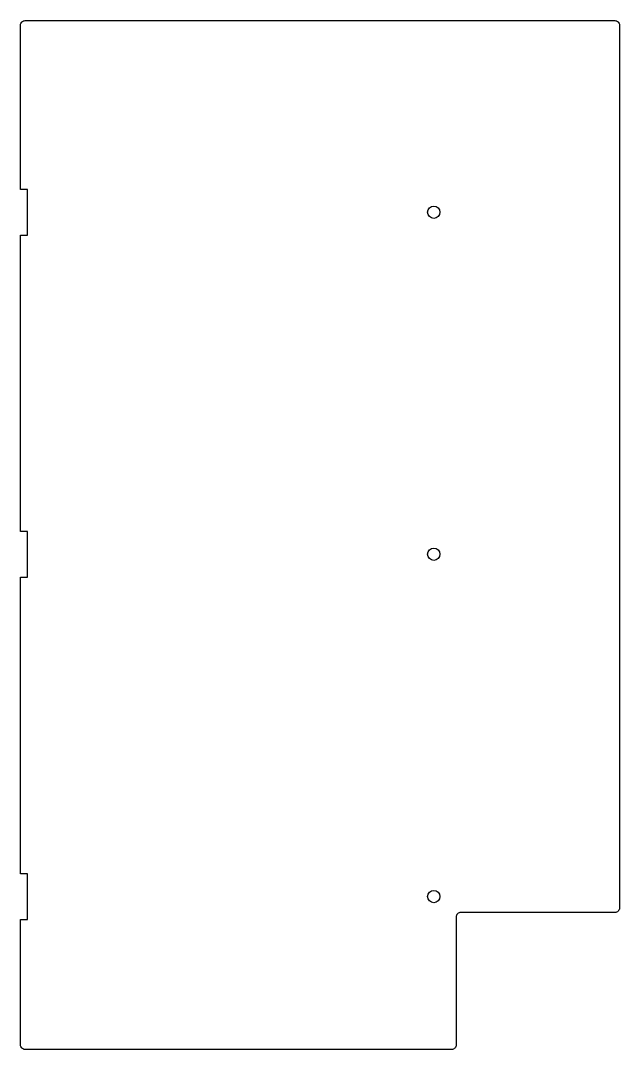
# Model space of a CAD drawing. Header units: millimetres. Extents: x -270 to -7, y -386 to 65.
import ezdxf

# ---------------------------------------------------------------- set-up
doc = ezdxf.new("R2010")
doc.units = ezdxf.units.MM
doc.layers.get('0').update_dxf_attribs({"linetype": 'CONTINUOUS'})

msp = doc.modelspace()

# ---------------------------------------------------------------- linework, layer by layer
for points in [[(-267.98, -385.98, -0.414214), (-269.98, -383.98), (-269.98, -328.98), (-266.98, -328.98), (-266.98, -308.98), (-269.98, -308.98), (-269.98, -178.98), (-266.98, -178.98), (-266.98, -158.98), (-269.98, -158.98), (-269.98, -28.98), (-266.98, -28.98), (-266.98, -8.98), (-269.98, -8.98), (-269.98, 63.02, -0.414214), (-267.98, 65.02), (-9.43, 65.02, -0.414214), (-7.43, 63.02), (-7.43, -323.98, -0.414214), (-9.43, -325.98), (-76.98, -325.98, 0.414214), (-78.98, -327.98), (-78.98, -383.98, -0.414214), (-80.98, -385.98)], [(-267.98, 65.02), (-9.43, 65.02, -0.414214), (-7.43, 63.02), (-7.43, -323.98, -0.414214), (-9.43, -325.98), (-76.98, -325.98, 0.414214), (-78.98, -327.98), (-78.98, -383.98, -0.414214), (-80.98, -385.98), (-267.98, -385.98, -0.414214), (-269.98, -383.98), (-269.98, -328.98), (-266.98, -328.98), (-266.98, -308.98), (-269.98, -308.98), (-269.98, -178.98), (-266.98, -178.98), (-266.98, -158.98), (-269.98, -158.98), (-269.98, -28.98), (-266.98, -28.98), (-266.98, -8.98), (-269.98, -8.98), (-269.98, 63.02, -0.414214)]]:
    msp.add_lwpolyline(points, format="xyb", close=True)
for centre in [(-88.82, -19, 0), (-88.82, -19, 0), (-88.82, -168.92, 0), (-88.82, -168.92, 0), (-88.82, -318.97, 0), (-88.82, -318.97, 0)]:
    msp.add_circle(centre, 2.7)

doc.saveas('drawing.dxf')
